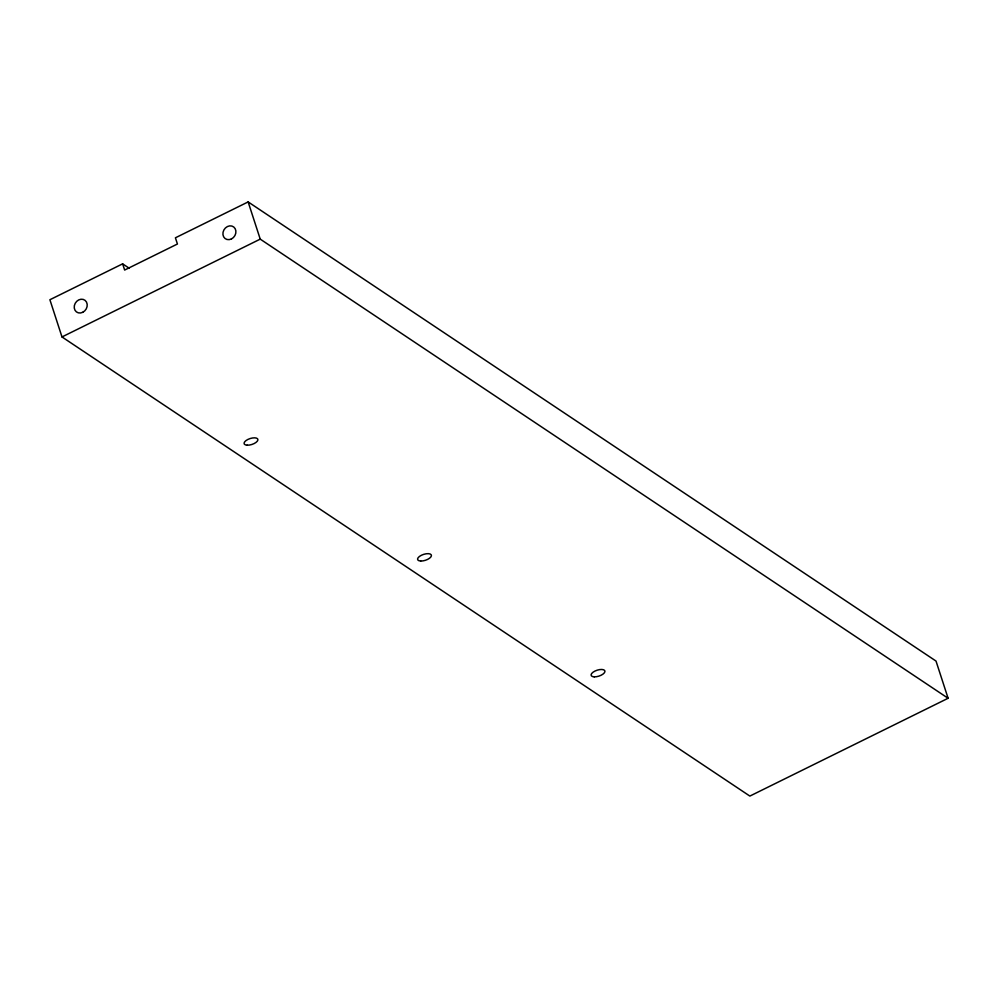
<?xml version="1.0" encoding="UTF-8"?>
<svg xmlns="http://www.w3.org/2000/svg" width="998" height="998" viewBox="0 0 998 998"><rect width="100%" height="100%" fill="white"/><g stroke="black" fill="none" stroke-linecap="round" stroke-linejoin="round"><path stroke-width="1.5" d="M122.629 263.846L49.9 299.737L61.988 336.937L749.86 796.08L948.1 698.263L936.012 661.063L248.14 201.92L175.411 237.811L177.432 244.011L124.65 270.046L122.629 263.846L129.104 268.175M61.988 336.937L260.228 239.133L948.1 698.263M248.14 201.92L260.228 239.133M594.222 676.844A7.223 3.094 -18 0 0 604.95 671.554A7.223 3.094 -18 0 0 594.92 671.08A7.223 3.094 -18 0 0 594.222 676.844M420.694 561.026A7.223 3.094 -18 0 0 431.423 555.724A7.223 3.094 -18 0 0 421.406 555.262A7.223 3.094 -18 0 0 420.694 561.026M247.18 445.195A7.223 3.094 -18 0 0 257.908 439.906A7.223 3.094 -18 0 0 247.878 439.444A7.223 3.094 -18 0 0 247.18 445.195M82.734 312.312A7.223 6.175 -56.3 0 0 85.08 300.361A7.223 6.175 -56.3 0 0 74.351 305.662A7.223 6.175 -56.3 0 0 82.734 312.312M231.424 238.959A7.223 6.175 -56.3 0 0 233.769 227.008A7.223 6.175 -56.3 0 0 223.041 232.297A7.223 6.175 -56.3 0 0 231.424 238.959"/></g></svg>
